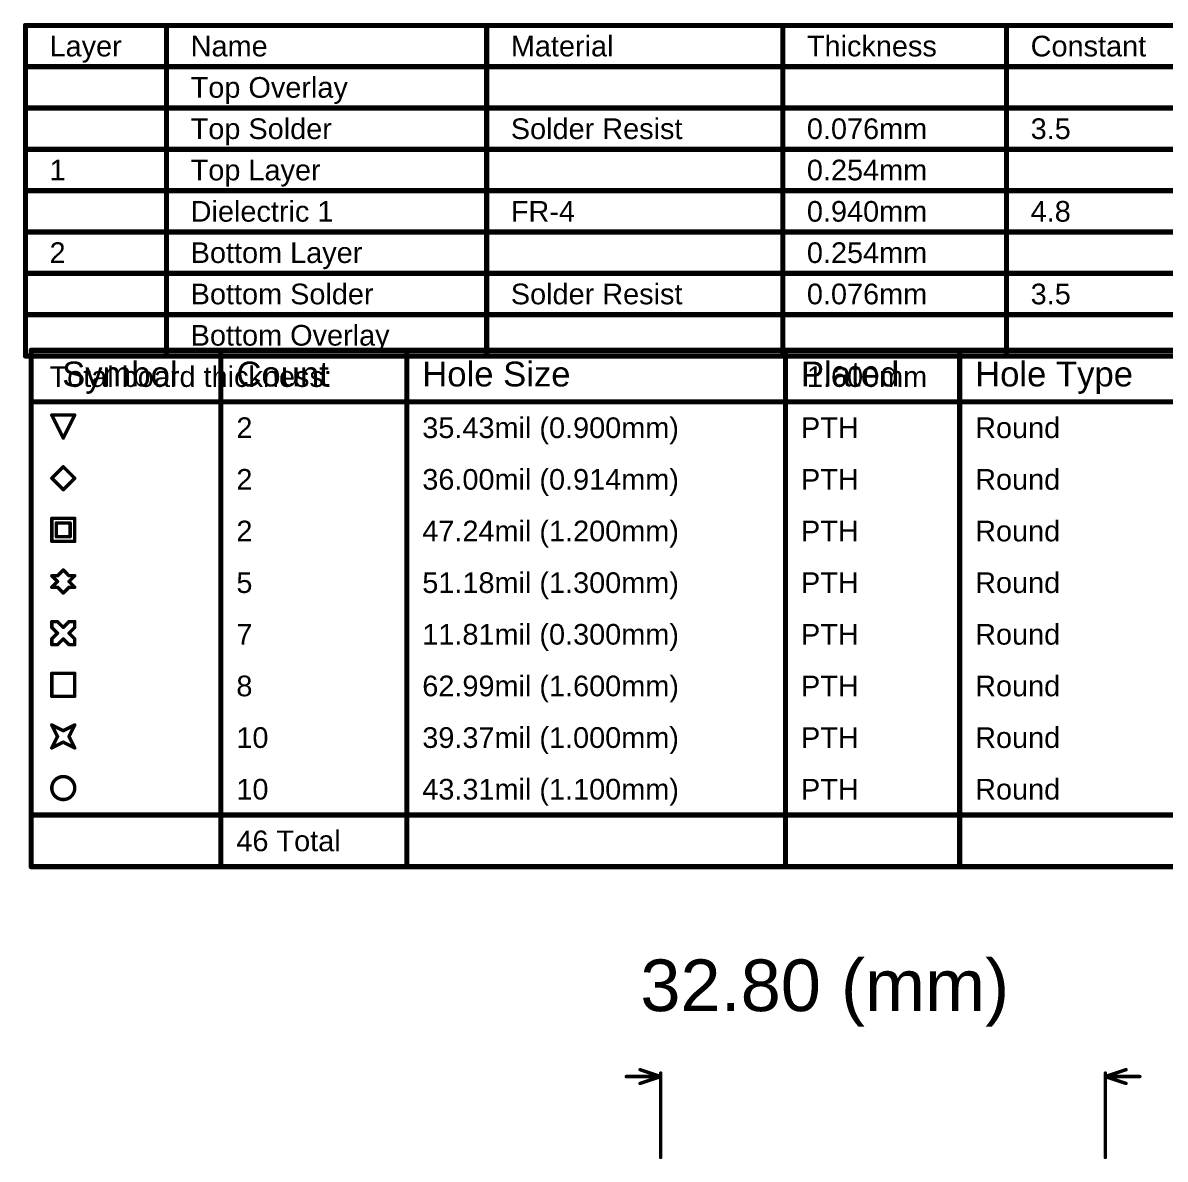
# Model space of a CAD drawing. Header units: inches. Extents: x -1.9 to 9.4, y 0 to 6.7.
# Drawn here: x -1.852 to 1.465, y 3.396 to 6.696 of the extents above; entities that cross this region are included whole.
import ezdxf

# ---------------------------------------------------------------- set-up
doc = ezdxf.new("R2010")
doc.units = ezdxf.units.IN
doc.header["$MEASUREMENT"] = 0
doc.layers.add('Dimensions', color=6, linetype='Continuous')
doc.layers.add('Drill Drawing', color=1, linetype='Continuous')
doc.styles.add('Arial', font='', dxfattribs={"height": 0.2})
doc.styles.get('Arial').set_extended_font_data('Arial')

msp = doc.modelspace()

# ---------------------------------------------------------------- linework, layer by layer
at = {"layer": 'Dimensions'}
for points in [[(-1.8449, 6.6888, 0.015, 0.015, 0), (2.6939, 6.6888, 0.015, 0.015, 0)], [(-1.8449, 5.7288, 0.015, 0.015, 0), (-1.8449, 6.6888, 0.015, 0.015, 0)], [(-1.435, 5.7288, 0.015, 0.015, 0), (-1.435, 6.6888, 0.015, 0.015, 0)], [(-0.5053, 5.7288, 0.015, 0.015, 0), (-0.5053, 6.6888, 0.015, 0.015, 0)], [(0.3545, 5.7288, 0.015, 0.015, 0), (0.3545, 6.6888, 0.015, 0.015, 0)], [(1.0043, 5.7288, 0.015, 0.015, 0), (1.0043, 6.6888, 0.015, 0.015, 0)], [(-1.8449, 6.5688, 0.015, 0.015, 0), (2.6939, 6.5688, 0.015, 0.015, 0)], [(-1.8449, 6.4488, 0.015, 0.015, 0), (-1.435, 6.4488, 0.015, 0.015, 0)], [(-1.435, 6.4488, 0.015, 0.015, 0), (-0.5053, 6.4488, 0.015, 0.015, 0)], [(-0.5053, 6.4488, 0.015, 0.015, 0), (0.3545, 6.4488, 0.015, 0.015, 0)], [(0.3545, 6.4488, 0.015, 0.015, 0), (1.0043, 6.4488, 0.015, 0.015, 0)], [(1.0043, 6.4488, 0.015, 0.015, 0), (1.5742, 6.4488, 0.015, 0.015, 0)], [(-1.8449, 6.3288, 0.015, 0.015, 0), (-1.435, 6.3288, 0.015, 0.015, 0)], [(-1.435, 6.3288, 0.015, 0.015, 0), (-0.5053, 6.3288, 0.015, 0.015, 0)], [(-0.5053, 6.3288, 0.015, 0.015, 0), (0.3545, 6.3288, 0.015, 0.015, 0)], [(0.3545, 6.3288, 0.015, 0.015, 0), (1.0043, 6.3288, 0.015, 0.015, 0)], [(1.0043, 6.3288, 0.015, 0.015, 0), (1.5742, 6.3288, 0.015, 0.015, 0)], [(-1.8449, 6.2088, 0.015, 0.015, 0), (-1.435, 6.2088, 0.015, 0.015, 0)], [(-1.435, 6.2088, 0.015, 0.015, 0), (-0.5053, 6.2088, 0.015, 0.015, 0)], [(-0.5053, 6.2088, 0.015, 0.015, 0), (0.3545, 6.2088, 0.015, 0.015, 0)], [(0.3545, 6.2088, 0.015, 0.015, 0), (1.0043, 6.2088, 0.015, 0.015, 0)], [(1.0043, 6.2088, 0.015, 0.015, 0), (1.5742, 6.2088, 0.015, 0.015, 0)], [(-1.8449, 6.0888, 0.015, 0.015, 0), (-1.435, 6.0888, 0.015, 0.015, 0)], [(-1.435, 6.0888, 0.015, 0.015, 0), (-0.5053, 6.0888, 0.015, 0.015, 0)], [(-0.5053, 6.0888, 0.015, 0.015, 0), (0.3545, 6.0888, 0.015, 0.015, 0)], [(0.3545, 6.0888, 0.015, 0.015, 0), (1.0043, 6.0888, 0.015, 0.015, 0)], [(1.0043, 6.0888, 0.015, 0.015, 0), (1.5742, 6.0888, 0.015, 0.015, 0)], [(-1.8449, 5.9688, 0.015, 0.015, 0), (-1.435, 5.9688, 0.015, 0.015, 0)], [(-1.435, 5.9688, 0.015, 0.015, 0), (-0.5053, 5.9688, 0.015, 0.015, 0)], [(-0.5053, 5.9688, 0.015, 0.015, 0), (0.3545, 5.9688, 0.015, 0.015, 0)], [(0.3545, 5.9688, 0.015, 0.015, 0), (1.0043, 5.9688, 0.015, 0.015, 0)], [(1.0043, 5.9688, 0.015, 0.015, 0), (1.5742, 5.9688, 0.015, 0.015, 0)], [(-1.8449, 5.8488, 0.015, 0.015, 0), (-1.435, 5.8488, 0.015, 0.015, 0)], [(-1.435, 5.8488, 0.015, 0.015, 0), (-0.5053, 5.8488, 0.015, 0.015, 0)], [(-0.5053, 5.8488, 0.015, 0.015, 0), (0.3545, 5.8488, 0.015, 0.015, 0)], [(0.3545, 5.8488, 0.015, 0.015, 0), (1.0043, 5.8488, 0.015, 0.015, 0)], [(1.0043, 5.8488, 0.015, 0.015, 0), (1.5742, 5.8488, 0.015, 0.015, 0)], [(-1.8449, 5.7288, 0.015, 0.015, 0), (-1.435, 5.7288, 0.015, 0.015, 0)], [(-1.435, 5.7288, 0.015, 0.015, 0), (-0.5053, 5.7288, 0.015, 0.015, 0)], [(-0.5053, 5.7288, 0.015, 0.015, 0), (0.3545, 5.7288, 0.015, 0.015, 0)], [(0.3545, 5.7288, 0.015, 0.015, 0), (1.0043, 5.7288, 0.015, 0.015, 0)], [(1.0043, 5.7288, 0.015, 0.015, 0), (1.5742, 5.7288, 0.015, 0.015, 0)], [(-0.06, 3.6558, 0.01, 0.01, 0), (0, 3.6358, 0.01, 0.01, 0)], [(0, 3.4008, 0.01, 0.01, 0), (0, 3.6458, 0.01, 0.01, 0)], [(1.2913, 3.6358, 0.01, 0.01, 0), (1.3513, 3.6558, 0.01, 0.01, 0)], [(1.2913, 3.4008, 0.01, 0.01, 0), (1.2913, 3.6458, 0.01, 0.01, 0)], [(-0.1, 3.6358, 0.01, 0.01, 0), (0, 3.6358, 0.01, 0.01, 0)], [(-0.06, 3.6158, 0.01, 0.01, 0), (0, 3.6358, 0.01, 0.01, 0)], [(1.2913, 3.6358, 0.01, 0.01, 0), (1.3513, 3.6158, 0.01, 0.01, 0)], [(1.2913, 3.6358, 0.01, 0.01, 0), (1.3913, 3.6358, 0.01, 0.01, 0)]]:
    msp.add_lwpolyline(points, format="xyseb", dxfattribs=at)
for points in [[(-1.8487, 6.6888, 0.0075, 0.0075, 1), (-1.8412, 6.6888, 0.0075, 0.0075, 1)], [(-1.8487, 6.6888, 0.0075, 0.0075, 1), (-1.8412, 6.6888, 0.0075, 0.0075, 1)], [(-1.4388, 6.6888, 0.0075, 0.0075, 1), (-1.4313, 6.6888, 0.0075, 0.0075, 1)], [(-0.509, 6.6888, 0.0075, 0.0075, 1), (-0.5015, 6.6888, 0.0075, 0.0075, 1)], [(0.3508, 6.6888, 0.0075, 0.0075, 1), (0.3583, 6.6888, 0.0075, 0.0075, 1)], [(1.0006, 6.6888, 0.0075, 0.0075, 1), (1.0081, 6.6888, 0.0075, 0.0075, 1)], [(-1.8487, 6.5688, 0.0075, 0.0075, 1), (-1.8412, 6.5688, 0.0075, 0.0075, 1)], [(-1.8487, 6.4488, 0.0075, 0.0075, 1), (-1.8412, 6.4488, 0.0075, 0.0075, 1)], [(-1.4388, 6.4488, 0.0075, 0.0075, 1), (-1.4313, 6.4488, 0.0075, 0.0075, 1)], [(-1.4388, 6.4488, 0.0075, 0.0075, 1), (-1.4313, 6.4488, 0.0075, 0.0075, 1)], [(-0.509, 6.4488, 0.0075, 0.0075, 1), (-0.5015, 6.4488, 0.0075, 0.0075, 1)], [(-0.509, 6.4488, 0.0075, 0.0075, 1), (-0.5015, 6.4488, 0.0075, 0.0075, 1)], [(0.3508, 6.4488, 0.0075, 0.0075, 1), (0.3583, 6.4488, 0.0075, 0.0075, 1)], [(0.3508, 6.4488, 0.0075, 0.0075, 1), (0.3583, 6.4488, 0.0075, 0.0075, 1)], [(1.0006, 6.4488, 0.0075, 0.0075, 1), (1.0081, 6.4488, 0.0075, 0.0075, 1)], [(1.0006, 6.4488, 0.0075, 0.0075, 1), (1.0081, 6.4488, 0.0075, 0.0075, 1)], [(-1.8487, 6.3288, 0.0075, 0.0075, 1), (-1.8412, 6.3288, 0.0075, 0.0075, 1)], [(-1.4388, 6.3288, 0.0075, 0.0075, 1), (-1.4313, 6.3288, 0.0075, 0.0075, 1)], [(-1.4388, 6.3288, 0.0075, 0.0075, 1), (-1.4313, 6.3288, 0.0075, 0.0075, 1)], [(-0.509, 6.3288, 0.0075, 0.0075, 1), (-0.5015, 6.3288, 0.0075, 0.0075, 1)], [(-0.509, 6.3288, 0.0075, 0.0075, 1), (-0.5015, 6.3288, 0.0075, 0.0075, 1)], [(0.3508, 6.3288, 0.0075, 0.0075, 1), (0.3583, 6.3288, 0.0075, 0.0075, 1)], [(0.3508, 6.3288, 0.0075, 0.0075, 1), (0.3583, 6.3288, 0.0075, 0.0075, 1)], [(1.0006, 6.3288, 0.0075, 0.0075, 1), (1.0081, 6.3288, 0.0075, 0.0075, 1)], [(1.0006, 6.3288, 0.0075, 0.0075, 1), (1.0081, 6.3288, 0.0075, 0.0075, 1)], [(-1.8487, 6.2088, 0.0075, 0.0075, 1), (-1.8412, 6.2088, 0.0075, 0.0075, 1)], [(-1.4388, 6.2088, 0.0075, 0.0075, 1), (-1.4313, 6.2088, 0.0075, 0.0075, 1)], [(-1.4388, 6.2088, 0.0075, 0.0075, 1), (-1.4313, 6.2088, 0.0075, 0.0075, 1)], [(-0.509, 6.2088, 0.0075, 0.0075, 1), (-0.5015, 6.2088, 0.0075, 0.0075, 1)], [(-0.509, 6.2088, 0.0075, 0.0075, 1), (-0.5015, 6.2088, 0.0075, 0.0075, 1)], [(0.3508, 6.2088, 0.0075, 0.0075, 1), (0.3583, 6.2088, 0.0075, 0.0075, 1)], [(0.3508, 6.2088, 0.0075, 0.0075, 1), (0.3583, 6.2088, 0.0075, 0.0075, 1)], [(1.0006, 6.2088, 0.0075, 0.0075, 1), (1.0081, 6.2088, 0.0075, 0.0075, 1)], [(1.0006, 6.2088, 0.0075, 0.0075, 1), (1.0081, 6.2088, 0.0075, 0.0075, 1)], [(-1.8487, 6.0888, 0.0075, 0.0075, 1), (-1.8412, 6.0888, 0.0075, 0.0075, 1)], [(-1.4388, 6.0888, 0.0075, 0.0075, 1), (-1.4313, 6.0888, 0.0075, 0.0075, 1)], [(-1.4388, 6.0888, 0.0075, 0.0075, 1), (-1.4313, 6.0888, 0.0075, 0.0075, 1)], [(-0.509, 6.0888, 0.0075, 0.0075, 1), (-0.5015, 6.0888, 0.0075, 0.0075, 1)], [(-0.509, 6.0888, 0.0075, 0.0075, 1), (-0.5015, 6.0888, 0.0075, 0.0075, 1)], [(0.3508, 6.0888, 0.0075, 0.0075, 1), (0.3583, 6.0888, 0.0075, 0.0075, 1)], [(0.3508, 6.0888, 0.0075, 0.0075, 1), (0.3583, 6.0888, 0.0075, 0.0075, 1)], [(1.0006, 6.0888, 0.0075, 0.0075, 1), (1.0081, 6.0888, 0.0075, 0.0075, 1)], [(1.0006, 6.0888, 0.0075, 0.0075, 1), (1.0081, 6.0888, 0.0075, 0.0075, 1)], [(-1.8487, 5.9688, 0.0075, 0.0075, 1), (-1.8412, 5.9688, 0.0075, 0.0075, 1)], [(-1.4388, 5.9688, 0.0075, 0.0075, 1), (-1.4313, 5.9688, 0.0075, 0.0075, 1)], [(-1.4388, 5.9688, 0.0075, 0.0075, 1), (-1.4313, 5.9688, 0.0075, 0.0075, 1)], [(-0.509, 5.9688, 0.0075, 0.0075, 1), (-0.5015, 5.9688, 0.0075, 0.0075, 1)], [(-0.509, 5.9688, 0.0075, 0.0075, 1), (-0.5015, 5.9688, 0.0075, 0.0075, 1)], [(0.3508, 5.9688, 0.0075, 0.0075, 1), (0.3583, 5.9688, 0.0075, 0.0075, 1)], [(0.3508, 5.9688, 0.0075, 0.0075, 1), (0.3583, 5.9688, 0.0075, 0.0075, 1)], [(1.0006, 5.9688, 0.0075, 0.0075, 1), (1.0081, 5.9688, 0.0075, 0.0075, 1)], [(1.0006, 5.9688, 0.0075, 0.0075, 1), (1.0081, 5.9688, 0.0075, 0.0075, 1)], [(-1.8487, 5.8488, 0.0075, 0.0075, 1), (-1.8412, 5.8488, 0.0075, 0.0075, 1)], [(-1.4388, 5.8488, 0.0075, 0.0075, 1), (-1.4313, 5.8488, 0.0075, 0.0075, 1)], [(-1.4388, 5.8488, 0.0075, 0.0075, 1), (-1.4313, 5.8488, 0.0075, 0.0075, 1)], [(-0.509, 5.8488, 0.0075, 0.0075, 1), (-0.5015, 5.8488, 0.0075, 0.0075, 1)], [(-0.509, 5.8488, 0.0075, 0.0075, 1), (-0.5015, 5.8488, 0.0075, 0.0075, 1)], [(0.3508, 5.8488, 0.0075, 0.0075, 1), (0.3583, 5.8488, 0.0075, 0.0075, 1)], [(0.3508, 5.8488, 0.0075, 0.0075, 1), (0.3583, 5.8488, 0.0075, 0.0075, 1)], [(1.0006, 5.8488, 0.0075, 0.0075, 1), (1.0081, 5.8488, 0.0075, 0.0075, 1)], [(1.0006, 5.8488, 0.0075, 0.0075, 1), (1.0081, 5.8488, 0.0075, 0.0075, 1)], [(-1.8487, 5.7288, 0.0075, 0.0075, 1), (-1.8412, 5.7288, 0.0075, 0.0075, 1)], [(-1.8487, 5.7288, 0.0075, 0.0075, 1), (-1.8412, 5.7288, 0.0075, 0.0075, 1)], [(-1.4388, 5.7288, 0.0075, 0.0075, 1), (-1.4313, 5.7288, 0.0075, 0.0075, 1)], [(-1.4388, 5.7288, 0.0075, 0.0075, 1), (-1.4313, 5.7288, 0.0075, 0.0075, 1)], [(-1.4388, 5.7288, 0.0075, 0.0075, 1), (-1.4313, 5.7288, 0.0075, 0.0075, 1)], [(-0.509, 5.7288, 0.0075, 0.0075, 1), (-0.5015, 5.7288, 0.0075, 0.0075, 1)], [(-0.509, 5.7288, 0.0075, 0.0075, 1), (-0.5015, 5.7288, 0.0075, 0.0075, 1)], [(-0.509, 5.7288, 0.0075, 0.0075, 1), (-0.5015, 5.7288, 0.0075, 0.0075, 1)], [(0.3508, 5.7288, 0.0075, 0.0075, 1), (0.3583, 5.7288, 0.0075, 0.0075, 1)], [(0.3508, 5.7288, 0.0075, 0.0075, 1), (0.3583, 5.7288, 0.0075, 0.0075, 1)], [(0.3508, 5.7288, 0.0075, 0.0075, 1), (0.3583, 5.7288, 0.0075, 0.0075, 1)], [(1.0006, 5.7288, 0.0075, 0.0075, 1), (1.0081, 5.7288, 0.0075, 0.0075, 1)], [(1.0006, 5.7288, 0.0075, 0.0075, 1), (1.0081, 5.7288, 0.0075, 0.0075, 1)], [(1.0006, 5.7288, 0.0075, 0.0075, 1), (1.0081, 5.7288, 0.0075, 0.0075, 1)], [(-0.0625, 3.6558, 0.005, 0.005, 1), (-0.0575, 3.6558, 0.005, 0.005, 1)], [(-0.0025, 3.6458, 0.005, 0.005, 1), (0.0025, 3.6458, 0.005, 0.005, 1)], [(1.2888, 3.6458, 0.005, 0.005, 1), (1.2938, 3.6458, 0.005, 0.005, 1)], [(1.3488, 3.6558, 0.005, 0.005, 1), (1.3538, 3.6558, 0.005, 0.005, 1)], [(-0.1025, 3.6358, 0.005, 0.005, 1), (-0.0975, 3.6358, 0.005, 0.005, 1)], [(-0.0625, 3.6158, 0.005, 0.005, 1), (-0.0575, 3.6158, 0.005, 0.005, 1)], [(-0.0025, 3.6358, 0.005, 0.005, 1), (0.0025, 3.6358, 0.005, 0.005, 1)], [(-0.0025, 3.6358, 0.005, 0.005, 1), (0.0025, 3.6358, 0.005, 0.005, 1)], [(-0.0025, 3.6358, 0.005, 0.005, 1), (0.0025, 3.6358, 0.005, 0.005, 1)], [(1.2888, 3.6358, 0.005, 0.005, 1), (1.2938, 3.6358, 0.005, 0.005, 1)], [(1.2888, 3.6358, 0.005, 0.005, 1), (1.2938, 3.6358, 0.005, 0.005, 1)], [(1.2888, 3.6358, 0.005, 0.005, 1), (1.2938, 3.6358, 0.005, 0.005, 1)], [(1.3488, 3.6158, 0.005, 0.005, 1), (1.3538, 3.6158, 0.005, 0.005, 1)], [(1.3888, 3.6358, 0.005, 0.005, 1), (1.3938, 3.6358, 0.005, 0.005, 1)], [(-0.0025, 3.4008, 0.005, 0.005, 1), (0.0025, 3.4008, 0.005, 0.005, 1)], [(1.2888, 3.4008, 0.005, 0.005, 1), (1.2938, 3.4008, 0.005, 0.005, 1)]]:
    msp.add_lwpolyline(points, format="xyseb", close=True, dxfattribs=at)
at = {"layer": 'Drill Drawing'}
for points in [[(-1.8282, 5.7453, 0.015, 0.015, 0), (9.3427, 5.7453, 0.015, 0.015, 0)], [(-1.8282, 4.2453, 0.015, 0.015, 0), (-1.8282, 5.7453, 0.015, 0.015, 0)], [(-1.2773, 4.2453, 0.015, 0.015, 0), (-1.2773, 5.7453, 0.015, 0.015, 0)], [(-0.7374, 4.2453, 0.015, 0.015, 0), (-0.7374, 5.7453, 0.015, 0.015, 0)], [(0.3623, 4.2453, 0.015, 0.015, 0), (0.3623, 5.7453, 0.015, 0.015, 0)], [(0.8681, 4.2453, 0.015, 0.015, 0), (0.8681, 5.7453, 0.015, 0.015, 0)], [(-1.8282, 5.5953, 0.015, 0.015, 0), (9.3427, 5.5953, 0.015, 0.015, 0)], [(-1.7684, 5.557, 0.01, 0.01, 0), (-1.7017, 5.557, 0.01, 0.01, 0)], [(-1.7684, 5.557, 0.01, 0.01, 0), (-1.735, 5.4903, 0.01, 0.01, 0)], [(-1.735, 5.4903, 0.01, 0.01, 0), (-1.7017, 5.557, 0.01, 0.01, 0)], [(-1.7684, 5.3737, 0.01, 0.01, 0), (-1.735, 5.407, 0.01, 0.01, 0)], [(-1.735, 5.407, 0.01, 0.01, 0), (-1.7017, 5.3737, 0.01, 0.01, 0)], [(-1.7684, 5.3737, 0.01, 0.01, 0), (-1.735, 5.3403, 0.01, 0.01, 0)], [(-1.735, 5.3403, 0.01, 0.01, 0), (-1.7017, 5.3737, 0.01, 0.01, 0)], [(-1.7684, 5.257, 0.01, 0.01, 0), (-1.7017, 5.257, 0.01, 0.01, 0)], [(-1.7684, 5.1903, 0.01, 0.01, 0), (-1.7684, 5.257, 0.01, 0.01, 0)], [(-1.755, 5.2437, 0.01, 0.01, 0), (-1.715, 5.2437, 0.01, 0.01, 0)], [(-1.755, 5.2037, 0.01, 0.01, 0), (-1.755, 5.2437, 0.01, 0.01, 0)], [(-1.715, 5.2037, 0.01, 0.01, 0), (-1.715, 5.2437, 0.01, 0.01, 0)], [(-1.7017, 5.1903, 0.01, 0.01, 0), (-1.7017, 5.257, 0.01, 0.01, 0)], [(-1.755, 5.2037, 0.01, 0.01, 0), (-1.715, 5.2037, 0.01, 0.01, 0)], [(-1.7684, 5.1903, 0.01, 0.01, 0), (-1.7017, 5.1903, 0.01, 0.01, 0)], [(-1.7517, 5.0903, 0.01, 0.01, 0), (-1.735, 5.107, 0.01, 0.01, 0)], [(-1.735, 5.107, 0.01, 0.01, 0), (-1.7184, 5.0903, 0.01, 0.01, 0)], [(-1.7684, 5.0903, 0.01, 0.01, 0), (-1.7517, 5.0737, 0.01, 0.01, 0)], [(-1.7684, 5.0903, 0.01, 0.01, 0), (-1.7517, 5.0903, 0.01, 0.01, 0)], [(-1.7684, 5.057, 0.01, 0.01, 0), (-1.7517, 5.0737, 0.01, 0.01, 0)], [(-1.7184, 5.0903, 0.01, 0.01, 0), (-1.7017, 5.0903, 0.01, 0.01, 0)], [(-1.7184, 5.0737, 0.01, 0.01, 0), (-1.7017, 5.0903, 0.01, 0.01, 0)], [(-1.7184, 5.0737, 0.01, 0.01, 0), (-1.7017, 5.057, 0.01, 0.01, 0)], [(-1.7684, 5.057, 0.01, 0.01, 0), (-1.7517, 5.057, 0.01, 0.01, 0)], [(-1.7517, 5.057, 0.01, 0.01, 0), (-1.735, 5.0403, 0.01, 0.01, 0)], [(-1.735, 5.0403, 0.01, 0.01, 0), (-1.7184, 5.057, 0.01, 0.01, 0)], [(-1.7184, 5.057, 0.01, 0.01, 0), (-1.7017, 5.057, 0.01, 0.01, 0)], [(-1.7684, 4.9403, 0.01, 0.01, 0), (-1.7684, 4.957, 0.01, 0.01, 0)], [(-1.7684, 4.957, 0.01, 0.01, 0), (-1.7517, 4.957, 0.01, 0.01, 0)], [(-1.7684, 4.9403, 0.01, 0.01, 0), (-1.7517, 4.9237, 0.01, 0.01, 0)], [(-1.7517, 4.957, 0.01, 0.01, 0), (-1.735, 4.9403, 0.01, 0.01, 0)], [(-1.735, 4.9403, 0.01, 0.01, 0), (-1.7184, 4.957, 0.01, 0.01, 0)], [(-1.7184, 4.957, 0.01, 0.01, 0), (-1.7017, 4.957, 0.01, 0.01, 0)], [(-1.7184, 4.9237, 0.01, 0.01, 0), (-1.7017, 4.9403, 0.01, 0.01, 0)], [(-1.7017, 4.9403, 0.01, 0.01, 0), (-1.7017, 4.957, 0.01, 0.01, 0)], [(-1.7684, 4.907, 0.01, 0.01, 0), (-1.7517, 4.9237, 0.01, 0.01, 0)], [(-1.7684, 4.8903, 0.01, 0.01, 0), (-1.7684, 4.907, 0.01, 0.01, 0)], [(-1.7517, 4.8903, 0.01, 0.01, 0), (-1.735, 4.907, 0.01, 0.01, 0)], [(-1.735, 4.907, 0.01, 0.01, 0), (-1.7184, 4.8903, 0.01, 0.01, 0)], [(-1.7184, 4.9237, 0.01, 0.01, 0), (-1.7017, 4.907, 0.01, 0.01, 0)], [(-1.7017, 4.8903, 0.01, 0.01, 0), (-1.7017, 4.907, 0.01, 0.01, 0)], [(-1.7684, 4.8903, 0.01, 0.01, 0), (-1.7517, 4.8903, 0.01, 0.01, 0)], [(-1.7184, 4.8903, 0.01, 0.01, 0), (-1.7017, 4.8903, 0.01, 0.01, 0)], [(-1.7684, 4.807, 0.01, 0.01, 0), (-1.7017, 4.807, 0.01, 0.01, 0)], [(-1.7684, 4.7403, 0.01, 0.01, 0), (-1.7684, 4.807, 0.01, 0.01, 0)], [(-1.7017, 4.7403, 0.01, 0.01, 0), (-1.7017, 4.807, 0.01, 0.01, 0)], [(-1.7684, 4.7403, 0.01, 0.01, 0), (-1.7017, 4.7403, 0.01, 0.01, 0)], [(-1.7684, 4.657, 0.01, 0.01, 0), (-1.735, 4.6403, 0.01, 0.01, 0)], [(-1.7684, 4.657, 0.01, 0.01, 0), (-1.7517, 4.6237, 0.01, 0.01, 0)], [(-1.735, 4.6403, 0.01, 0.01, 0), (-1.7017, 4.657, 0.01, 0.01, 0)], [(-1.7184, 4.6237, 0.01, 0.01, 0), (-1.7017, 4.657, 0.01, 0.01, 0)], [(-1.7684, 4.5903, 0.01, 0.01, 0), (-1.7517, 4.6237, 0.01, 0.01, 0)], [(-1.7684, 4.5903, 0.01, 0.01, 0), (-1.735, 4.607, 0.01, 0.01, 0)], [(-1.735, 4.607, 0.01, 0.01, 0), (-1.7017, 4.5903, 0.01, 0.01, 0)], [(-1.7184, 4.6237, 0.01, 0.01, 0), (-1.7017, 4.5903, 0.01, 0.01, 0)], [(-1.8282, 4.3953, 0.015, 0.015, 0), (9.3427, 4.3953, 0.015, 0.015, 0)], [(-1.8282, 4.2453, 0.015, 0.015, 0), (9.3427, 4.2453, 0.015, 0.015, 0)]]:
    msp.add_lwpolyline(points, format="xyseb", dxfattribs=at)
for points in [[(-1.8319, 5.7453, 0.0075, 0.0075, 1), (-1.8244, 5.7453, 0.0075, 0.0075, 1)], [(-1.8319, 5.7453, 0.0075, 0.0075, 1), (-1.8244, 5.7453, 0.0075, 0.0075, 1)], [(-1.281, 5.7453, 0.0075, 0.0075, 1), (-1.2735, 5.7453, 0.0075, 0.0075, 1)], [(-0.7412, 5.7453, 0.0075, 0.0075, 1), (-0.7337, 5.7453, 0.0075, 0.0075, 1)], [(0.3585, 5.7453, 0.0075, 0.0075, 1), (0.366, 5.7453, 0.0075, 0.0075, 1)], [(0.8644, 5.7453, 0.0075, 0.0075, 1), (0.8719, 5.7453, 0.0075, 0.0075, 1)], [(-1.8319, 5.5953, 0.0075, 0.0075, 1), (-1.8244, 5.5953, 0.0075, 0.0075, 1)], [(-1.7709, 5.557, 0.005, 0.005, 1), (-1.7659, 5.557, 0.005, 0.005, 1)], [(-1.7709, 5.557, 0.005, 0.005, 1), (-1.7659, 5.557, 0.005, 0.005, 1)], [(-1.7042, 5.557, 0.005, 0.005, 1), (-1.6992, 5.557, 0.005, 0.005, 1)], [(-1.7042, 5.557, 0.005, 0.005, 1), (-1.6992, 5.557, 0.005, 0.005, 1)], [(-1.7375, 5.4903, 0.005, 0.005, 1), (-1.7325, 5.4903, 0.005, 0.005, 1)], [(-1.7375, 5.4903, 0.005, 0.005, 1), (-1.7325, 5.4903, 0.005, 0.005, 1)], [(-1.7375, 5.407, 0.005, 0.005, 1), (-1.7325, 5.407, 0.005, 0.005, 1)], [(-1.7375, 5.407, 0.005, 0.005, 1), (-1.7325, 5.407, 0.005, 0.005, 1)], [(-1.7709, 5.3737, 0.005, 0.005, 1), (-1.7659, 5.3737, 0.005, 0.005, 1)], [(-1.7709, 5.3737, 0.005, 0.005, 1), (-1.7659, 5.3737, 0.005, 0.005, 1)], [(-1.7042, 5.3737, 0.005, 0.005, 1), (-1.6992, 5.3737, 0.005, 0.005, 1)], [(-1.7042, 5.3737, 0.005, 0.005, 1), (-1.6992, 5.3737, 0.005, 0.005, 1)], [(-1.7375, 5.3403, 0.005, 0.005, 1), (-1.7325, 5.3403, 0.005, 0.005, 1)], [(-1.7375, 5.3403, 0.005, 0.005, 1), (-1.7325, 5.3403, 0.005, 0.005, 1)], [(-1.7709, 5.257, 0.005, 0.005, 1), (-1.7659, 5.257, 0.005, 0.005, 1)], [(-1.7709, 5.257, 0.005, 0.005, 1), (-1.7659, 5.257, 0.005, 0.005, 1)], [(-1.7575, 5.2437, 0.005, 0.005, 1), (-1.7525, 5.2437, 0.005, 0.005, 1)], [(-1.7575, 5.2437, 0.005, 0.005, 1), (-1.7525, 5.2437, 0.005, 0.005, 1)], [(-1.7175, 5.2437, 0.005, 0.005, 1), (-1.7125, 5.2437, 0.005, 0.005, 1)], [(-1.7175, 5.2437, 0.005, 0.005, 1), (-1.7125, 5.2437, 0.005, 0.005, 1)], [(-1.7042, 5.257, 0.005, 0.005, 1), (-1.6992, 5.257, 0.005, 0.005, 1)], [(-1.7042, 5.257, 0.005, 0.005, 1), (-1.6992, 5.257, 0.005, 0.005, 1)], [(-1.7575, 5.2037, 0.005, 0.005, 1), (-1.7525, 5.2037, 0.005, 0.005, 1)], [(-1.7575, 5.2037, 0.005, 0.005, 1), (-1.7525, 5.2037, 0.005, 0.005, 1)], [(-1.7175, 5.2037, 0.005, 0.005, 1), (-1.7125, 5.2037, 0.005, 0.005, 1)], [(-1.7175, 5.2037, 0.005, 0.005, 1), (-1.7125, 5.2037, 0.005, 0.005, 1)], [(-1.7709, 5.1903, 0.005, 0.005, 1), (-1.7659, 5.1903, 0.005, 0.005, 1)], [(-1.7709, 5.1903, 0.005, 0.005, 1), (-1.7659, 5.1903, 0.005, 0.005, 1)], [(-1.7042, 5.1903, 0.005, 0.005, 1), (-1.6992, 5.1903, 0.005, 0.005, 1)], [(-1.7042, 5.1903, 0.005, 0.005, 1), (-1.6992, 5.1903, 0.005, 0.005, 1)], [(-1.7375, 5.107, 0.005, 0.005, 1), (-1.7325, 5.107, 0.005, 0.005, 1)], [(-1.7375, 5.107, 0.005, 0.005, 1), (-1.7325, 5.107, 0.005, 0.005, 1)], [(-1.7709, 5.0903, 0.005, 0.005, 1), (-1.7659, 5.0903, 0.005, 0.005, 1)], [(-1.7709, 5.0903, 0.005, 0.005, 1), (-1.7659, 5.0903, 0.005, 0.005, 1)], [(-1.7542, 5.0903, 0.005, 0.005, 1), (-1.7492, 5.0903, 0.005, 0.005, 1)], [(-1.7542, 5.0903, 0.005, 0.005, 1), (-1.7492, 5.0903, 0.005, 0.005, 1)], [(-1.7542, 5.0737, 0.005, 0.005, 1), (-1.7492, 5.0737, 0.005, 0.005, 1)], [(-1.7542, 5.0737, 0.005, 0.005, 1), (-1.7492, 5.0737, 0.005, 0.005, 1)], [(-1.7209, 5.0903, 0.005, 0.005, 1), (-1.7159, 5.0903, 0.005, 0.005, 1)], [(-1.7209, 5.0903, 0.005, 0.005, 1), (-1.7159, 5.0903, 0.005, 0.005, 1)], [(-1.7209, 5.0737, 0.005, 0.005, 1), (-1.7159, 5.0737, 0.005, 0.005, 1)], [(-1.7209, 5.0737, 0.005, 0.005, 1), (-1.7159, 5.0737, 0.005, 0.005, 1)], [(-1.7042, 5.0903, 0.005, 0.005, 1), (-1.6992, 5.0903, 0.005, 0.005, 1)], [(-1.7042, 5.0903, 0.005, 0.005, 1), (-1.6992, 5.0903, 0.005, 0.005, 1)], [(-1.7709, 5.057, 0.005, 0.005, 1), (-1.7659, 5.057, 0.005, 0.005, 1)], [(-1.7709, 5.057, 0.005, 0.005, 1), (-1.7659, 5.057, 0.005, 0.005, 1)], [(-1.7542, 5.057, 0.005, 0.005, 1), (-1.7492, 5.057, 0.005, 0.005, 1)], [(-1.7542, 5.057, 0.005, 0.005, 1), (-1.7492, 5.057, 0.005, 0.005, 1)], [(-1.7375, 5.0403, 0.005, 0.005, 1), (-1.7325, 5.0403, 0.005, 0.005, 1)], [(-1.7375, 5.0403, 0.005, 0.005, 1), (-1.7325, 5.0403, 0.005, 0.005, 1)], [(-1.7209, 5.057, 0.005, 0.005, 1), (-1.7159, 5.057, 0.005, 0.005, 1)], [(-1.7209, 5.057, 0.005, 0.005, 1), (-1.7159, 5.057, 0.005, 0.005, 1)], [(-1.7042, 5.057, 0.005, 0.005, 1), (-1.6992, 5.057, 0.005, 0.005, 1)], [(-1.7042, 5.057, 0.005, 0.005, 1), (-1.6992, 5.057, 0.005, 0.005, 1)], [(-1.7709, 4.957, 0.005, 0.005, 1), (-1.7659, 4.957, 0.005, 0.005, 1)], [(-1.7709, 4.957, 0.005, 0.005, 1), (-1.7659, 4.957, 0.005, 0.005, 1)], [(-1.7709, 4.9403, 0.005, 0.005, 1), (-1.7659, 4.9403, 0.005, 0.005, 1)], [(-1.7709, 4.9403, 0.005, 0.005, 1), (-1.7659, 4.9403, 0.005, 0.005, 1)], [(-1.7542, 4.957, 0.005, 0.005, 1), (-1.7492, 4.957, 0.005, 0.005, 1)], [(-1.7542, 4.957, 0.005, 0.005, 1), (-1.7492, 4.957, 0.005, 0.005, 1)], [(-1.7375, 4.9403, 0.005, 0.005, 1), (-1.7325, 4.9403, 0.005, 0.005, 1)], [(-1.7375, 4.9403, 0.005, 0.005, 1), (-1.7325, 4.9403, 0.005, 0.005, 1)], [(-1.7209, 4.957, 0.005, 0.005, 1), (-1.7159, 4.957, 0.005, 0.005, 1)], [(-1.7209, 4.957, 0.005, 0.005, 1), (-1.7159, 4.957, 0.005, 0.005, 1)], [(-1.7042, 4.957, 0.005, 0.005, 1), (-1.6992, 4.957, 0.005, 0.005, 1)], [(-1.7042, 4.957, 0.005, 0.005, 1), (-1.6992, 4.957, 0.005, 0.005, 1)], [(-1.7042, 4.9403, 0.005, 0.005, 1), (-1.6992, 4.9403, 0.005, 0.005, 1)], [(-1.7042, 4.9403, 0.005, 0.005, 1), (-1.6992, 4.9403, 0.005, 0.005, 1)], [(-1.7709, 4.907, 0.005, 0.005, 1), (-1.7659, 4.907, 0.005, 0.005, 1)], [(-1.7709, 4.907, 0.005, 0.005, 1), (-1.7659, 4.907, 0.005, 0.005, 1)], [(-1.7542, 4.9237, 0.005, 0.005, 1), (-1.7492, 4.9237, 0.005, 0.005, 1)], [(-1.7542, 4.9237, 0.005, 0.005, 1), (-1.7492, 4.9237, 0.005, 0.005, 1)], [(-1.7375, 4.907, 0.005, 0.005, 1), (-1.7325, 4.907, 0.005, 0.005, 1)], [(-1.7375, 4.907, 0.005, 0.005, 1), (-1.7325, 4.907, 0.005, 0.005, 1)], [(-1.7209, 4.9237, 0.005, 0.005, 1), (-1.7159, 4.9237, 0.005, 0.005, 1)], [(-1.7209, 4.9237, 0.005, 0.005, 1), (-1.7159, 4.9237, 0.005, 0.005, 1)], [(-1.7042, 4.907, 0.005, 0.005, 1), (-1.6992, 4.907, 0.005, 0.005, 1)], [(-1.7042, 4.907, 0.005, 0.005, 1), (-1.6992, 4.907, 0.005, 0.005, 1)], [(-1.7709, 4.8903, 0.005, 0.005, 1), (-1.7659, 4.8903, 0.005, 0.005, 1)], [(-1.7709, 4.8903, 0.005, 0.005, 1), (-1.7659, 4.8903, 0.005, 0.005, 1)], [(-1.7542, 4.8903, 0.005, 0.005, 1), (-1.7492, 4.8903, 0.005, 0.005, 1)], [(-1.7542, 4.8903, 0.005, 0.005, 1), (-1.7492, 4.8903, 0.005, 0.005, 1)], [(-1.7209, 4.8903, 0.005, 0.005, 1), (-1.7159, 4.8903, 0.005, 0.005, 1)], [(-1.7209, 4.8903, 0.005, 0.005, 1), (-1.7159, 4.8903, 0.005, 0.005, 1)], [(-1.7042, 4.8903, 0.005, 0.005, 1), (-1.6992, 4.8903, 0.005, 0.005, 1)], [(-1.7042, 4.8903, 0.005, 0.005, 1), (-1.6992, 4.8903, 0.005, 0.005, 1)], [(-1.7709, 4.807, 0.005, 0.005, 1), (-1.7659, 4.807, 0.005, 0.005, 1)], [(-1.7709, 4.807, 0.005, 0.005, 1), (-1.7659, 4.807, 0.005, 0.005, 1)], [(-1.7042, 4.807, 0.005, 0.005, 1), (-1.6992, 4.807, 0.005, 0.005, 1)], [(-1.7042, 4.807, 0.005, 0.005, 1), (-1.6992, 4.807, 0.005, 0.005, 1)], [(-1.7709, 4.7403, 0.005, 0.005, 1), (-1.7659, 4.7403, 0.005, 0.005, 1)], [(-1.7709, 4.7403, 0.005, 0.005, 1), (-1.7659, 4.7403, 0.005, 0.005, 1)], [(-1.7042, 4.7403, 0.005, 0.005, 1), (-1.6992, 4.7403, 0.005, 0.005, 1)], [(-1.7042, 4.7403, 0.005, 0.005, 1), (-1.6992, 4.7403, 0.005, 0.005, 1)], [(-1.7709, 4.657, 0.005, 0.005, 1), (-1.7659, 4.657, 0.005, 0.005, 1)], [(-1.7709, 4.657, 0.005, 0.005, 1), (-1.7659, 4.657, 0.005, 0.005, 1)], [(-1.7375, 4.6403, 0.005, 0.005, 1), (-1.7325, 4.6403, 0.005, 0.005, 1)], [(-1.7375, 4.6403, 0.005, 0.005, 1), (-1.7325, 4.6403, 0.005, 0.005, 1)], [(-1.7042, 4.657, 0.005, 0.005, 1), (-1.6992, 4.657, 0.005, 0.005, 1)], [(-1.7042, 4.657, 0.005, 0.005, 1), (-1.6992, 4.657, 0.005, 0.005, 1)], [(-1.7542, 4.6237, 0.005, 0.005, 1), (-1.7492, 4.6237, 0.005, 0.005, 1)], [(-1.7542, 4.6237, 0.005, 0.005, 1), (-1.7492, 4.6237, 0.005, 0.005, 1)], [(-1.7375, 4.607, 0.005, 0.005, 1), (-1.7325, 4.607, 0.005, 0.005, 1)], [(-1.7375, 4.607, 0.005, 0.005, 1), (-1.7325, 4.607, 0.005, 0.005, 1)], [(-1.7209, 4.6237, 0.005, 0.005, 1), (-1.7159, 4.6237, 0.005, 0.005, 1)], [(-1.7209, 4.6237, 0.005, 0.005, 1), (-1.7159, 4.6237, 0.005, 0.005, 1)], [(-1.7709, 4.5903, 0.005, 0.005, 1), (-1.7659, 4.5903, 0.005, 0.005, 1)], [(-1.7709, 4.5903, 0.005, 0.005, 1), (-1.7659, 4.5903, 0.005, 0.005, 1)], [(-1.7042, 4.5903, 0.005, 0.005, 1), (-1.6992, 4.5903, 0.005, 0.005, 1)], [(-1.7042, 4.5903, 0.005, 0.005, 1), (-1.6992, 4.5903, 0.005, 0.005, 1)], [(-1.7017, 4.4737, 0.01, 0.01, 1), (-1.7684, 4.4737, 0.01, 0.01, 1)], [(-1.7709, 4.4737, 0.005, 0.005, 1), (-1.7659, 4.4737, 0.005, 0.005, 1)], [(-1.7042, 4.4737, 0.005, 0.005, 1), (-1.6992, 4.4737, 0.005, 0.005, 1)], [(-1.8319, 4.3953, 0.0075, 0.0075, 1), (-1.8244, 4.3953, 0.0075, 0.0075, 1)], [(-1.8319, 4.2453, 0.0075, 0.0075, 1), (-1.8244, 4.2453, 0.0075, 0.0075, 1)], [(-1.8319, 4.2453, 0.0075, 0.0075, 1), (-1.8244, 4.2453, 0.0075, 0.0075, 1)], [(-1.281, 4.2453, 0.0075, 0.0075, 1), (-1.2735, 4.2453, 0.0075, 0.0075, 1)], [(-0.7412, 4.2453, 0.0075, 0.0075, 1), (-0.7337, 4.2453, 0.0075, 0.0075, 1)], [(0.3585, 4.2453, 0.0075, 0.0075, 1), (0.366, 4.2453, 0.0075, 0.0075, 1)], [(0.8644, 4.2453, 0.0075, 0.0075, 1), (0.8719, 4.2453, 0.0075, 0.0075, 1)]]:
    msp.add_lwpolyline(points, format="xyseb", close=True, dxfattribs=at)

# ---------------------------------------------------------------- texts
at = {"layer": 'Dimensions', "style": 'Arial'}
for s, height, p in [('Layer', 0.06, (-1.7749, 6.5988)), ('Name', 0.06, (-1.365, 6.5988)), ('Material', 0.06, (-0.4353, 6.5988)), ('Thickness', 0.06, (0.4245, 6.5988)), ('Constant', 0.06, (1.0743, 6.5988)), ('Top Overlay', 0.06, (-1.365, 6.4788)), ('Top Solder', 0.06, (-1.365, 6.3588)), ('Solder Resist', 0.06, (-0.4353, 6.3588)), ('0.076mm', 0.06, (0.4245, 6.3588)), ('3.5', 0.06, (1.0743, 6.3588)), ('1', 0.06, (-1.7749, 6.2388)), ('Top Layer', 0.06, (-1.365, 6.2388)), ('0.254mm', 0.06, (0.4245, 6.2388)), ('Dielectric 1', 0.06, (-1.365, 6.1188)), ('FR-4', 0.06, (-0.4353, 6.1188)), ('0.940mm', 0.06, (0.4245, 6.1188)), ('4.8', 0.06, (1.0743, 6.1188)), ('2', 0.06, (-1.7749, 5.9988)), ('Bottom Layer', 0.06, (-1.365, 5.9988)), ('0.254mm', 0.06, (0.4245, 5.9988)), ('Bottom Solder', 0.06, (-1.365, 5.8788)), ('Solder Resist', 0.06, (-0.4353, 5.8788)), ('0.076mm', 0.06, (0.4245, 5.8788)), ('3.5', 0.06, (1.0743, 5.8788)), ('Bottom Overlay', 0.06, (-1.365, 5.7588)), ('Total board thickness:', 0.06, (-1.7749, 5.6388)), ('1.600mm', 0.06, (0.4245, 5.6388)), ('32.80 (mm)', 0.15, (-0.0591, 3.8258))]:
    msp.add_text(s, height=height, dxfattribs=at).set_placement(p)
at = {"layer": 'Drill Drawing', "style": 'Arial'}
for s, height, p in [('Symbol', 0.072, (-1.7382, 5.6403)), ('Count', 0.072, (-1.2323, 5.6403)), ('Hole Size', 0.072, (-0.6924, 5.6403)), ('Plated', 0.072, (0.4073, 5.6403)), ('Hole Type', 0.072, (0.9131, 5.6403)), ('2', 0.06, (-1.2323, 5.4903)), ('35.43mil (0.900mm)', 0.06, (-0.6924, 5.4903)), ('PTH', 0.06, (0.4073, 5.4903)), ('Round', 0.06, (0.9131, 5.4903)), ('2', 0.06, (-1.2323, 5.3403)), ('36.00mil (0.914mm)', 0.06, (-0.6924, 5.3403)), ('PTH', 0.06, (0.4073, 5.3403)), ('Round', 0.06, (0.9131, 5.3403)), ('2', 0.06, (-1.2323, 5.1903)), ('47.24mil (1.200mm)', 0.06, (-0.6924, 5.1903)), ('PTH', 0.06, (0.4073, 5.1903)), ('Round', 0.06, (0.9131, 5.1903)), ('5', 0.06, (-1.2323, 5.0403)), ('51.18mil (1.300mm)', 0.06, (-0.6924, 5.0403)), ('PTH', 0.06, (0.4073, 5.0403)), ('Round', 0.06, (0.9131, 5.0403)), ('7', 0.06, (-1.2323, 4.8903)), ('11.81mil (0.300mm)', 0.06, (-0.6924, 4.8903)), ('PTH', 0.06, (0.4073, 4.8903)), ('Round', 0.06, (0.9131, 4.8903)), ('8', 0.06, (-1.2323, 4.7403)), ('62.99mil (1.600mm)', 0.06, (-0.6924, 4.7403)), ('PTH', 0.06, (0.4073, 4.7403)), ('Round', 0.06, (0.9131, 4.7403)), ('10', 0.06, (-1.2323, 4.5903)), ('39.37mil (1.000mm)', 0.06, (-0.6924, 4.5903)), ('PTH', 0.06, (0.4073, 4.5903)), ('Round', 0.06, (0.9131, 4.5903)), ('10', 0.06, (-1.2323, 4.4403)), ('43.31mil (1.100mm)', 0.06, (-0.6924, 4.4403)), ('PTH', 0.06, (0.4073, 4.4403)), ('Round', 0.06, (0.9131, 4.4403)), ('46 Total', 0.06, (-1.2323, 4.2903))]:
    msp.add_text(s, height=height, dxfattribs=at).set_placement(p)

doc.saveas('drawing.dxf')
